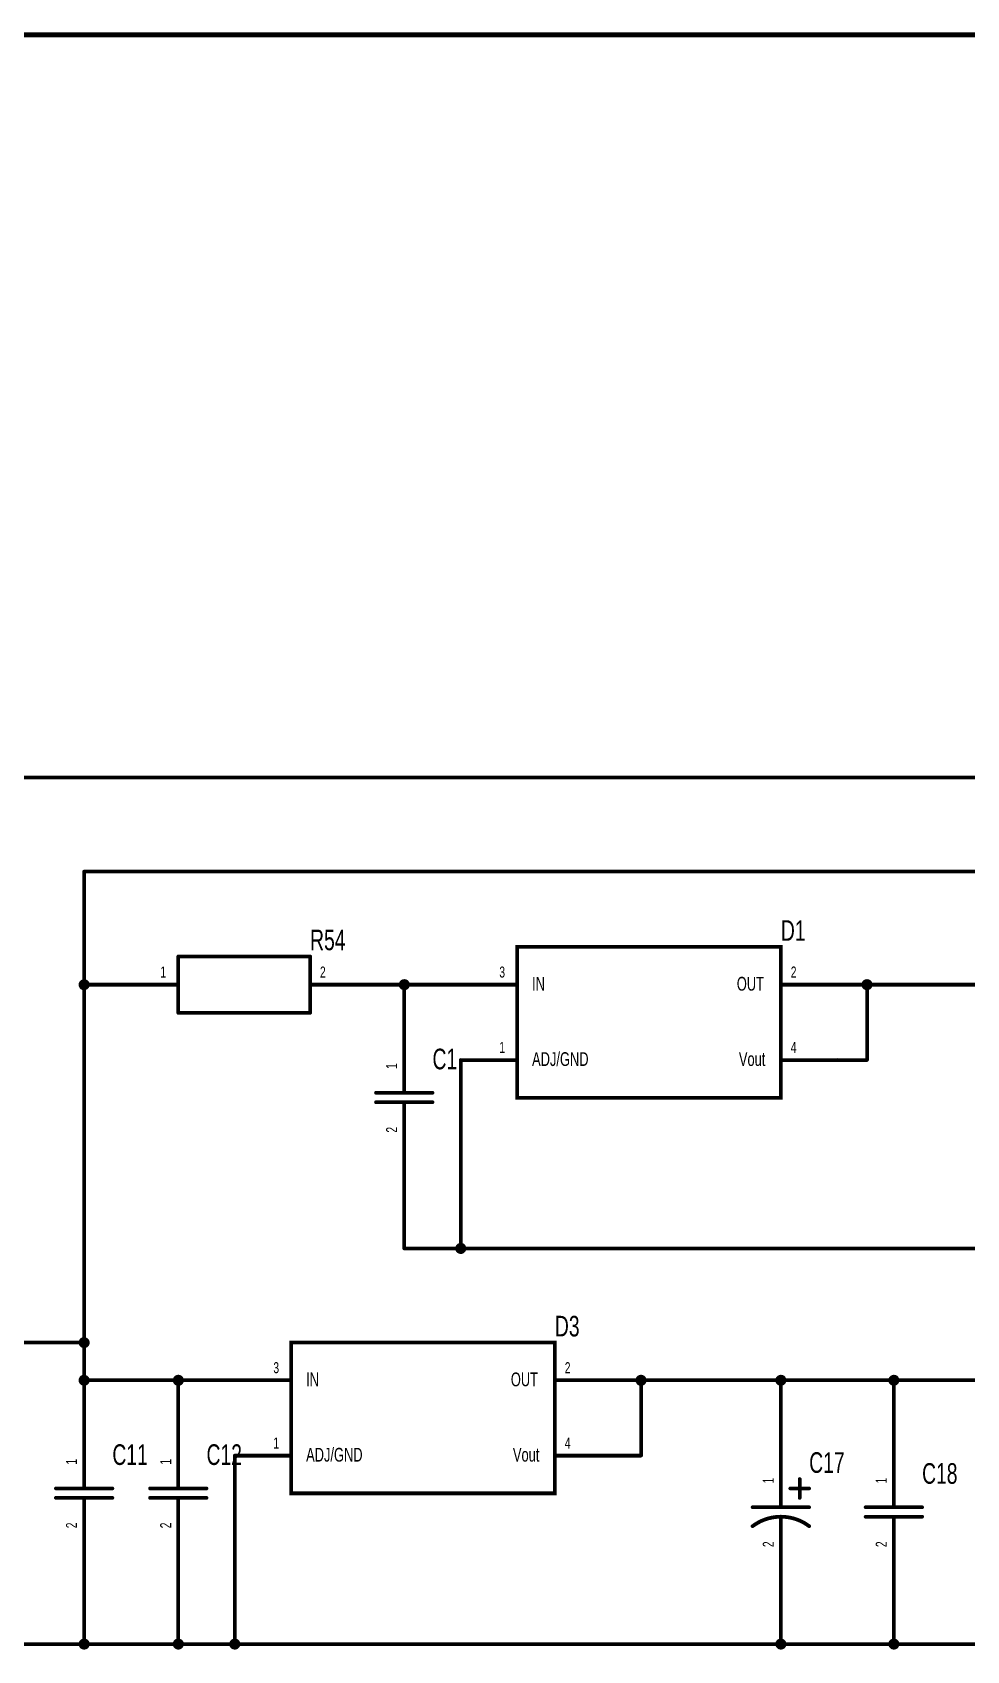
# Model space of a CAD drawing. Extents: x -4.5 to 18.4, y -0.7 to 15.5.
# Drawn here: x 3.612 to 6.093, y 11.163 to 15.458 of the extents above; entities that cross this region are included whole.
import ezdxf
from ezdxf.enums import TextEntityAlignment as Align

# ---------------------------------------------------------------- set-up
doc = ezdxf.new("R2010")
doc.units = 0
doc.header["$MEASUREMENT"] = 0
for name, color, linetype in [('Element', 253, 'Continuous'), ('Net', 50, 'Continuous'), ('Pin', 50, 'Continuous'), ('Titles', 253, 'Continuous')]:
    doc.layers.add(name, color=color, linetype=linetype)

msp = doc.modelspace()

# ---------------------------------------------------------------- linework, layer by layer
at = {"layer": 'Element', "linetype": 'Continuous'}
for points, const_width in [([(4.9, 13.0304), (5.6, 13.0304), (5.6, 12.6304), (4.9, 12.6304), (4.9, 13.0304)], 0.0098), ([(4, 12.8554), (4, 13.0054)], 0.0098), ([(4, 13.0054), (4.35, 13.0054)], 0.0098), ([(4.35, 13.0054), (4.35, 12.8554)], 0.0098), ([(4, 12.8554), (4.35, 12.8554)], 0.0098), ([(4.6, 12.6804), (4.6, 12.6434)], 0.0098), ([(4.525, 12.6434), (4.675, 12.6434)], 0.0098), ([(4.525, 12.6184), (4.675, 12.6184)], 0.0098), ([(4.6, 12.6184), (4.6, 12.5804)], 0.0098), ([(4.3, 11.9804), (5, 11.9804), (5, 11.5804), (4.3, 11.5804), (4.3, 11.9804)], 0.0098), ([(3.675, 11.5934), (3.825, 11.5934)], 0.0098), ([(3.75, 11.6304), (3.75, 11.5934)], 0.0098), ([(3.925, 11.5934), (4.075, 11.5934)], 0.0098), ([(4, 11.6304), (4, 11.5934)], 0.0098), ([(5.625, 11.5934), (5.675, 11.5934)], 0.0098), ([(5.65, 11.6184), (5.65, 11.5684)], 0.0098), ([(3.675, 11.5684), (3.825, 11.5684)], 0.0098), ([(3.75, 11.5684), (3.75, 11.5304)], 0.0098), ([(3.925, 11.5684), (4.075, 11.5684)], 0.0098), ([(4, 11.5684), (4, 11.5304)], 0.0098), ([(5.6, 11.5804), (5.6, 11.5434)], 0.0098), ([(5.9, 11.5804), (5.9, 11.5434)], 0.0098), ([(5.6752, 11.4932), (5.6686, 11.4978), (5.6617, 11.5021), (5.6546, 11.5058), (5.6472, 11.5091), (5.6397, 11.5119), (5.6319, 11.5142), (5.6241, 11.516), (5.6161, 11.5173), (5.6081, 11.5181), (5.6, 11.5184), (5.5919, 11.5181), (5.5839, 11.5173), (5.5759, 11.516), (5.5681, 11.5142), (5.5603, 11.5119), (5.5528, 11.5091), (5.5454, 11.5058), (5.5383, 11.502), (5.5314, 11.4978), (5.5248, 11.4932)], 0.01), ([(5.525, 11.5434), (5.675, 11.5434)], 0.0098), ([(5.6, 11.5184), (5.6, 11.4804)], 0.0098), ([(5.825, 11.5434), (5.975, 11.5434)], 0.0098), ([(5.825, 11.5184), (5.975, 11.5184)], 0.0098), ([(5.9, 11.5184), (5.9, 11.4804)], 0.0098)]:
    msp.add_lwpolyline(points, dxfattribs=dict(at, const_width=const_width))
for points, const_width in [([(3.9975, 13.0054, 1), (4.0025, 13.0054, 1), (3.9975, 13.0054, 1)], 0.0049), ([(3.9975, 13.0054, 1), (4.0025, 13.0054, 1), (3.9975, 13.0054, 1)], 0.0049), ([(4.3475, 13.0054, 1), (4.3525, 13.0054, 1), (4.3475, 13.0054, 1)], 0.0049), ([(4.3475, 13.0054, 1), (4.3525, 13.0054, 1), (4.3475, 13.0054, 1)], 0.0049), ([(3.9975, 12.8554, 1), (4.0025, 12.8554, 1), (3.9975, 12.8554, 1)], 0.0049), ([(3.9975, 12.8554, 1), (4.0025, 12.8554, 1), (3.9975, 12.8554, 1)], 0.0049), ([(4.3475, 12.8554, 1), (4.3525, 12.8554, 1), (4.3475, 12.8554, 1)], 0.0049), ([(4.3475, 12.8554, 1), (4.3525, 12.8554, 1), (4.3475, 12.8554, 1)], 0.0049), ([(4.5975, 12.6804, 1), (4.6025, 12.6804, 1), (4.5975, 12.6804, 1)], 0.0049), ([(4.5225, 12.6434, 1), (4.5275, 12.6434, 1), (4.5225, 12.6434, 1)], 0.0049), ([(4.5975, 12.6434, 1), (4.6025, 12.6434, 1), (4.5975, 12.6434, 1)], 0.0049), ([(4.6725, 12.6434, 1), (4.6775, 12.6434, 1), (4.6725, 12.6434, 1)], 0.0049), ([(4.5225, 12.6184, 1), (4.5275, 12.6184, 1), (4.5225, 12.6184, 1)], 0.0049), ([(4.5975, 12.6184, 1), (4.6025, 12.6184, 1), (4.5975, 12.6184, 1)], 0.0049), ([(4.5975, 12.5804, 1), (4.6025, 12.5804, 1), (4.5975, 12.5804, 1)], 0.0049), ([(4.6725, 12.6184, 1), (4.6775, 12.6184, 1), (4.6725, 12.6184, 1)], 0.0049), ([(3.6725, 11.5934, 1), (3.6775, 11.5934, 1), (3.6725, 11.5934, 1)], 0.0049), ([(3.7475, 11.6304, 1), (3.7525, 11.6304, 1), (3.7475, 11.6304, 1)], 0.0049), ([(3.7475, 11.5934, 1), (3.7525, 11.5934, 1), (3.7475, 11.5934, 1)], 0.0049), ([(3.8225, 11.5934, 1), (3.8275, 11.5934, 1), (3.8225, 11.5934, 1)], 0.0049), ([(3.9225, 11.5934, 1), (3.9275, 11.5934, 1), (3.9225, 11.5934, 1)], 0.0049), ([(3.9975, 11.6304, 1), (4.0025, 11.6304, 1), (3.9975, 11.6304, 1)], 0.0049), ([(3.9975, 11.5934, 1), (4.0025, 11.5934, 1), (3.9975, 11.5934, 1)], 0.0049), ([(4.0725, 11.5934, 1), (4.0775, 11.5934, 1), (4.0725, 11.5934, 1)], 0.0049), ([(5.6225, 11.5934, 1), (5.6275, 11.5934, 1), (5.6225, 11.5934, 1)], 0.0049), ([(5.6475, 11.6184, 1), (5.6525, 11.6184, 1), (5.6475, 11.6184, 1)], 0.0049), ([(5.6725, 11.5934, 1), (5.6775, 11.5934, 1), (5.6725, 11.5934, 1)], 0.0049), ([(3.6725, 11.5684, 1), (3.6775, 11.5684, 1), (3.6725, 11.5684, 1)], 0.0049), ([(3.7475, 11.5684, 1), (3.7525, 11.5684, 1), (3.7475, 11.5684, 1)], 0.0049), ([(3.8225, 11.5684, 1), (3.8275, 11.5684, 1), (3.8225, 11.5684, 1)], 0.0049), ([(3.9225, 11.5684, 1), (3.9275, 11.5684, 1), (3.9225, 11.5684, 1)], 0.0049), ([(3.9975, 11.5684, 1), (4.0025, 11.5684, 1), (3.9975, 11.5684, 1)], 0.0049), ([(4.0725, 11.5684, 1), (4.0775, 11.5684, 1), (4.0725, 11.5684, 1)], 0.0049), ([(5.5975, 11.5804, 1), (5.6025, 11.5804, 1), (5.5975, 11.5804, 1)], 0.0049), ([(5.6475, 11.5684, 1), (5.6525, 11.5684, 1), (5.6475, 11.5684, 1)], 0.0049), ([(5.8975, 11.5804, 1), (5.9025, 11.5804, 1), (5.8975, 11.5804, 1)], 0.0049), ([(3.7475, 11.5304, 1), (3.7525, 11.5304, 1), (3.7475, 11.5304, 1)], 0.0049), ([(3.9975, 11.5304, 1), (4.0025, 11.5304, 1), (3.9975, 11.5304, 1)], 0.0049), ([(5.5225, 11.5434, 1), (5.5275, 11.5434, 1), (5.5225, 11.5434, 1)], 0.0049), ([(5.5975, 11.5434, 1), (5.6025, 11.5434, 1), (5.5975, 11.5434, 1)], 0.0049), ([(5.5975, 11.5184, 1), (5.6025, 11.5184, 1), (5.5975, 11.5184, 1)], 0.0049), ([(5.6725, 11.5434, 1), (5.6775, 11.5434, 1), (5.6725, 11.5434, 1)], 0.0049), ([(5.8225, 11.5434, 1), (5.8275, 11.5434, 1), (5.8225, 11.5434, 1)], 0.0049), ([(5.8225, 11.5184, 1), (5.8275, 11.5184, 1), (5.8225, 11.5184, 1)], 0.0049), ([(5.8975, 11.5434, 1), (5.9025, 11.5434, 1), (5.8975, 11.5434, 1)], 0.0049), ([(5.8975, 11.5184, 1), (5.9025, 11.5184, 1), (5.8975, 11.5184, 1)], 0.0049), ([(5.9725, 11.5434, 1), (5.9775, 11.5434, 1), (5.9725, 11.5434, 1)], 0.0049), ([(5.9725, 11.5184, 1), (5.9775, 11.5184, 1), (5.9725, 11.5184, 1)], 0.0049), ([(5.5223, 11.4932, 1), (5.5273, 11.4932, 1), (5.5223, 11.4932, 1)], 0.005), ([(5.5975, 11.4804, 1), (5.6025, 11.4804, 1), (5.5975, 11.4804, 1)], 0.0049), ([(5.6727, 11.4932, 1), (5.6777, 11.4932, 1), (5.6727, 11.4932, 1)], 0.005), ([(5.8975, 11.4804, 1), (5.9025, 11.4804, 1), (5.8975, 11.4804, 1)], 0.0049)]:
    msp.add_lwpolyline(points, format="xyb", dxfattribs=dict(at, const_width=const_width))
at = {"layer": 'Net', "linetype": 'Continuous', "const_width": 0.0098}
for points in [[(0.95, 13.4804), (7.5106, 13.4804)], [(3.75, 11.9804), (3.75, 13.2304)], [(3.75, 13.2304), (7.5106, 13.2304)], [(3.7402, 12.9304), (3.7406, 12.9273), (3.742, 12.9246), (3.7442, 12.9224), (3.747, 12.921), (3.75, 12.9205), (3.753, 12.921), (3.7558, 12.9224), (3.758, 12.9246), (3.7594, 12.9273), (3.7598, 12.9304), (3.7594, 12.9334), (3.758, 12.9361), (3.7558, 12.9383), (3.753, 12.9397), (3.75, 12.9402), (3.747, 12.9397), (3.7442, 12.9383), (3.742, 12.9361), (3.7406, 12.9334), (3.7402, 12.9304)], [(3.85, 12.9304), (3.75, 12.9304)], [(4.5, 12.9304), (4.75, 12.9304)], [(4.5902, 12.9304), (4.5906, 12.9273), (4.592, 12.9246), (4.5942, 12.9224), (4.597, 12.921), (4.6, 12.9205), (4.603, 12.921), (4.6058, 12.9224), (4.608, 12.9246), (4.6094, 12.9273), (4.6098, 12.9304), (4.6094, 12.9334), (4.608, 12.9361), (4.6058, 12.9383), (4.603, 12.9397), (4.6, 12.9402), (4.597, 12.9397), (4.5942, 12.9383), (4.592, 12.9361), (4.5906, 12.9334), (4.5902, 12.9304)], [(4.6, 12.8304), (4.6, 12.9304)], [(5.8287, 12.9304), (5.75, 12.9304)], [(5.8189, 12.9304), (5.8194, 12.9273), (5.8208, 12.9246), (5.823, 12.9224), (5.8257, 12.921), (5.8287, 12.9205), (5.8318, 12.921), (5.8345, 12.9224), (5.8367, 12.9246), (5.8381, 12.9273), (5.8386, 12.9304), (5.8381, 12.9334), (5.8367, 12.9361), (5.8345, 12.9383), (5.8318, 12.9397), (5.8287, 12.9402), (5.8257, 12.9397), (5.823, 12.9383), (5.8208, 12.9361), (5.8194, 12.9334), (5.8189, 12.9304)], [(5.8287, 12.7304), (5.8287, 12.9304)], [(6.2, 12.9304), (5.8287, 12.9304)], [(4.75, 12.2304), (4.75, 12.7304)], [(5.75, 12.7304), (5.8287, 12.7304)], [(4.6, 12.4304), (4.6, 12.2304)], [(4.7402, 12.2304), (4.7406, 12.2273), (4.742, 12.2246), (4.7442, 12.2224), (4.747, 12.221), (4.75, 12.2205), (4.753, 12.221), (4.7558, 12.2224), (4.758, 12.2246), (4.7594, 12.2273), (4.7598, 12.2304), (4.7594, 12.2334), (4.758, 12.2361), (4.7558, 12.2383), (4.753, 12.2397), (4.75, 12.2402), (4.747, 12.2397), (4.7442, 12.2383), (4.742, 12.2361), (4.7406, 12.2334), (4.7402, 12.2304)], [(4.6, 12.2304), (4.75, 12.2304)], [(4.75, 12.2304), (4.75, 12.2304)], [(4.75, 12.2304), (4.75, 12.2304)], [(4.75, 12.2304), (6.2, 12.2304)], [(3.2, 11.9804), (3.75, 11.9804)], [(3.7402, 11.9804), (3.7406, 11.9773), (3.742, 11.9746), (3.7442, 11.9724), (3.747, 11.971), (3.75, 11.9705), (3.753, 11.971), (3.7558, 11.9724), (3.758, 11.9746), (3.7594, 11.9773), (3.7598, 11.9804), (3.7594, 11.9834), (3.758, 11.9861), (3.7558, 11.9883), (3.753, 11.9897), (3.75, 11.9902), (3.747, 11.9897), (3.7442, 11.9883), (3.742, 11.9861), (3.7406, 11.9834), (3.7402, 11.9804)], [(3.75, 11.9804), (3.75, 11.7804)], [(3.7402, 11.8804), (3.7406, 11.8773), (3.742, 11.8746), (3.7442, 11.8724), (3.747, 11.871), (3.75, 11.8705), (3.753, 11.871), (3.7558, 11.8724), (3.758, 11.8746), (3.7594, 11.8773), (3.7598, 11.8804), (3.7594, 11.8834), (3.758, 11.8861), (3.7558, 11.8883), (3.753, 11.8897), (3.75, 11.8902), (3.747, 11.8897), (3.7442, 11.8883), (3.742, 11.8861), (3.7406, 11.8834), (3.7402, 11.8804)], [(4, 11.8804), (3.75, 11.8804)], [(3.9902, 11.8804), (3.9906, 11.8773), (3.992, 11.8746), (3.9942, 11.8724), (3.997, 11.871), (4, 11.8705), (4.003, 11.871), (4.0058, 11.8724), (4.008, 11.8746), (4.0094, 11.8773), (4.0098, 11.8804), (4.0094, 11.8834), (4.008, 11.8861), (4.0058, 11.8883), (4.003, 11.8897), (4, 11.8902), (3.997, 11.8897), (3.9942, 11.8883), (3.992, 11.8861), (3.9906, 11.8834), (3.9902, 11.8804)], [(4.15, 11.8804), (4, 11.8804)], [(4, 11.8804), (4, 11.7804)], [(4, 11.8804), (4, 11.8804)], [(4, 11.8804), (4, 11.8804)], [(5.2287, 11.8804), (5.15, 11.8804)], [(5.2189, 11.8804), (5.2194, 11.8773), (5.2208, 11.8746), (5.223, 11.8724), (5.2257, 11.871), (5.2287, 11.8705), (5.2318, 11.871), (5.2345, 11.8724), (5.2367, 11.8746), (5.2381, 11.8773), (5.2386, 11.8804), (5.2381, 11.8834), (5.2367, 11.8861), (5.2345, 11.8883), (5.2318, 11.8897), (5.2287, 11.8902), (5.2257, 11.8897), (5.223, 11.8883), (5.2208, 11.8861), (5.2194, 11.8834), (5.2189, 11.8804)], [(5.2287, 11.6804), (5.2287, 11.8804)], [(5.2287, 11.8804), (5.6, 11.8804)], [(5.5902, 11.8804), (5.5906, 11.8773), (5.592, 11.8746), (5.5942, 11.8724), (5.597, 11.871), (5.6, 11.8705), (5.603, 11.871), (5.6058, 11.8724), (5.608, 11.8746), (5.6094, 11.8773), (5.6098, 11.8804), (5.6094, 11.8834), (5.608, 11.8861), (5.6058, 11.8883), (5.603, 11.8897), (5.6, 11.8902), (5.597, 11.8897), (5.5942, 11.8883), (5.592, 11.8861), (5.5906, 11.8834), (5.5902, 11.8804)], [(5.6, 11.7304), (5.6, 11.8804)], [(5.6, 11.8804), (6.2, 11.8804)], [(5.8902, 11.8804), (5.8906, 11.8773), (5.892, 11.8746), (5.8942, 11.8724), (5.897, 11.871), (5.9, 11.8705), (5.903, 11.871), (5.9058, 11.8724), (5.908, 11.8746), (5.9094, 11.8773), (5.9098, 11.8804), (5.9094, 11.8834), (5.908, 11.8861), (5.9058, 11.8883), (5.903, 11.8897), (5.9, 11.8902), (5.897, 11.8897), (5.8942, 11.8883), (5.892, 11.8861), (5.8906, 11.8834), (5.8902, 11.8804)], [(5.9, 11.7304), (5.9, 11.8804)], [(4.15, 11.6804), (4.15, 11.1804)], [(5.15, 11.6804), (5.2287, 11.6804)], [(3.75, 11.3804), (3.75, 11.1804)], [(4, 11.3804), (4, 11.1804)], [(5.6, 11.3304), (5.6, 11.1804)], [(5.9, 11.3304), (5.9, 11.1804)], [(6.2, 11.1804), (0.95, 11.1804)], [(3.7402, 11.1804), (3.7406, 11.1773), (3.742, 11.1746), (3.7442, 11.1724), (3.747, 11.171), (3.75, 11.1705), (3.753, 11.171), (3.7558, 11.1724), (3.758, 11.1746), (3.7594, 11.1773), (3.7598, 11.1804), (3.7594, 11.1834), (3.758, 11.1861), (3.7558, 11.1883), (3.753, 11.1897), (3.75, 11.1902), (3.747, 11.1897), (3.7442, 11.1883), (3.742, 11.1861), (3.7406, 11.1834), (3.7402, 11.1804)], [(3.9902, 11.1804), (3.9906, 11.1773), (3.992, 11.1746), (3.9942, 11.1724), (3.997, 11.171), (4, 11.1705), (4.003, 11.171), (4.0058, 11.1724), (4.008, 11.1746), (4.0094, 11.1773), (4.0098, 11.1804), (4.0094, 11.1834), (4.008, 11.1861), (4.0058, 11.1883), (4.003, 11.1897), (4, 11.1902), (3.997, 11.1897), (3.9942, 11.1883), (3.992, 11.1861), (3.9906, 11.1834), (3.9902, 11.1804)], [(4.1402, 11.1804), (4.1406, 11.1773), (4.142, 11.1746), (4.1442, 11.1724), (4.147, 11.171), (4.15, 11.1705), (4.153, 11.171), (4.1558, 11.1724), (4.158, 11.1746), (4.1594, 11.1773), (4.1598, 11.1804), (4.1594, 11.1834), (4.158, 11.1861), (4.1558, 11.1883), (4.153, 11.1897), (4.15, 11.1902), (4.147, 11.1897), (4.1442, 11.1883), (4.142, 11.1861), (4.1406, 11.1834), (4.1402, 11.1804)], [(5.5902, 11.1804), (5.5906, 11.1773), (5.592, 11.1746), (5.5942, 11.1724), (5.597, 11.171), (5.6, 11.1705), (5.603, 11.171), (5.6058, 11.1724), (5.608, 11.1746), (5.6094, 11.1773), (5.6098, 11.1804), (5.6094, 11.1834), (5.608, 11.1861), (5.6058, 11.1883), (5.603, 11.1897), (5.6, 11.1902), (5.597, 11.1897), (5.5942, 11.1883), (5.592, 11.1861), (5.5906, 11.1834), (5.5902, 11.1804)], [(5.8902, 11.1804), (5.8906, 11.1773), (5.892, 11.1746), (5.8942, 11.1724), (5.897, 11.171), (5.9, 11.1705), (5.903, 11.171), (5.9058, 11.1724), (5.908, 11.1746), (5.9094, 11.1773), (5.9098, 11.1804), (5.9094, 11.1834), (5.908, 11.1861), (5.9058, 11.1883), (5.903, 11.1897), (5.9, 11.1902), (5.897, 11.1897), (5.8942, 11.1883), (5.892, 11.1861), (5.8906, 11.1834), (5.8902, 11.1804)]]:
    msp.add_lwpolyline(points, dxfattribs=at)
at = {"layer": 'Net', "linetype": 'Continuous', "const_width": 0.0049}
for points in [[(3.7475, 13.2304, 1), (3.7525, 13.2304, 1), (3.7475, 13.2304, 1)], [(3.7475, 13.2304, 1), (3.7525, 13.2304, 1), (3.7475, 13.2304, 1)], [(3.7377, 12.9304, 1), (3.7426, 12.9304, 1), (3.7377, 12.9304, 1)], [(3.7475, 12.9304, 1), (3.7525, 12.9304, 1), (3.7475, 12.9304, 1)], [(3.8475, 12.9304, 1), (3.8525, 12.9304, 1), (3.8475, 12.9304, 1)], [(4.4975, 12.9304, 1), (4.5025, 12.9304, 1), (4.4975, 12.9304, 1)], [(4.5877, 12.9304, 1), (4.5926, 12.9304, 1), (4.5877, 12.9304, 1)], [(4.5975, 12.9304, 1), (4.6025, 12.9304, 1), (4.5975, 12.9304, 1)], [(4.7475, 12.9304, 1), (4.7525, 12.9304, 1), (4.7475, 12.9304, 1)], [(5.7475, 12.9304, 1), (5.7525, 12.9304, 1), (5.7475, 12.9304, 1)], [(5.8164, 12.9304, 1), (5.8214, 12.9304, 1), (5.8164, 12.9304, 1)], [(5.8263, 12.9304, 1), (5.8312, 12.9304, 1), (5.8263, 12.9304, 1)], [(5.8263, 12.9304, 1), (5.8312, 12.9304, 1), (5.8263, 12.9304, 1)], [(5.8263, 12.9304, 1), (5.8312, 12.9304, 1), (5.8263, 12.9304, 1)], [(4.5975, 12.8304, 1), (4.6025, 12.8304, 1), (4.5975, 12.8304, 1)], [(4.7475, 12.7304, 1), (4.7525, 12.7304, 1), (4.7475, 12.7304, 1)], [(5.7475, 12.7304, 1), (5.7525, 12.7304, 1), (5.7475, 12.7304, 1)], [(5.8263, 12.7304, 1), (5.8312, 12.7304, 1), (5.8263, 12.7304, 1)], [(5.8263, 12.7304, 1), (5.8312, 12.7304, 1), (5.8263, 12.7304, 1)], [(4.5975, 12.4304, 1), (4.6025, 12.4304, 1), (4.5975, 12.4304, 1)], [(4.5975, 12.2304, 1), (4.6025, 12.2304, 1), (4.5975, 12.2304, 1)], [(4.5975, 12.2304, 1), (4.6025, 12.2304, 1), (4.5975, 12.2304, 1)], [(4.7377, 12.2304, 1), (4.7426, 12.2304, 1), (4.7377, 12.2304, 1)], [(4.7475, 12.2304, 1), (4.7525, 12.2304, 1), (4.7475, 12.2304, 1)], [(4.7475, 12.2304, 1), (4.7525, 12.2304, 1), (4.7475, 12.2304, 1)], [(4.7475, 12.2304, 1), (4.7525, 12.2304, 1), (4.7475, 12.2304, 1)], [(4.7475, 12.2304, 1), (4.7525, 12.2304, 1), (4.7475, 12.2304, 1)], [(4.7475, 12.2304, 1), (4.7525, 12.2304, 1), (4.7475, 12.2304, 1)], [(3.7377, 11.9804, 1), (3.7426, 11.9804, 1), (3.7377, 11.9804, 1)], [(3.7475, 11.9804, 1), (3.7525, 11.9804, 1), (3.7475, 11.9804, 1)], [(3.7475, 11.9804, 1), (3.7525, 11.9804, 1), (3.7475, 11.9804, 1)], [(3.7475, 11.9804, 1), (3.7525, 11.9804, 1), (3.7475, 11.9804, 1)], [(3.7377, 11.8804, 1), (3.7426, 11.8804, 1), (3.7377, 11.8804, 1)], [(3.7475, 11.8804, 1), (3.7525, 11.8804, 1), (3.7475, 11.8804, 1)], [(3.9877, 11.8804, 1), (3.9926, 11.8804, 1), (3.9877, 11.8804, 1)], [(3.9975, 11.8804, 1), (4.0025, 11.8804, 1), (3.9975, 11.8804, 1)], [(3.9975, 11.8804, 1), (4.0025, 11.8804, 1), (3.9975, 11.8804, 1)], [(3.9975, 11.8804, 1), (4.0025, 11.8804, 1), (3.9975, 11.8804, 1)], [(3.9975, 11.8804, 1), (4.0025, 11.8804, 1), (3.9975, 11.8804, 1)], [(3.9975, 11.8804, 1), (4.0025, 11.8804, 1), (3.9975, 11.8804, 1)], [(4.1475, 11.8804, 1), (4.1525, 11.8804, 1), (4.1475, 11.8804, 1)], [(5.1475, 11.8804, 1), (5.1525, 11.8804, 1), (5.1475, 11.8804, 1)], [(5.2164, 11.8804, 1), (5.2214, 11.8804, 1), (5.2164, 11.8804, 1)], [(5.2263, 11.8804, 1), (5.2312, 11.8804, 1), (5.2263, 11.8804, 1)], [(5.2263, 11.8804, 1), (5.2312, 11.8804, 1), (5.2263, 11.8804, 1)], [(5.2263, 11.8804, 1), (5.2312, 11.8804, 1), (5.2263, 11.8804, 1)], [(5.5877, 11.8804, 1), (5.5926, 11.8804, 1), (5.5877, 11.8804, 1)], [(5.5975, 11.8804, 1), (5.6025, 11.8804, 1), (5.5975, 11.8804, 1)], [(5.5975, 11.8804, 1), (5.6025, 11.8804, 1), (5.5975, 11.8804, 1)], [(5.5975, 11.8804, 1), (5.6025, 11.8804, 1), (5.5975, 11.8804, 1)], [(5.8877, 11.8804, 1), (5.8926, 11.8804, 1), (5.8877, 11.8804, 1)], [(5.8975, 11.8804, 1), (5.9025, 11.8804, 1), (5.8975, 11.8804, 1)], [(3.7475, 11.7804, 1), (3.7525, 11.7804, 1), (3.7475, 11.7804, 1)], [(3.9975, 11.7804, 1), (4.0025, 11.7804, 1), (3.9975, 11.7804, 1)], [(5.5975, 11.7304, 1), (5.6025, 11.7304, 1), (5.5975, 11.7304, 1)], [(5.8975, 11.7304, 1), (5.9025, 11.7304, 1), (5.8975, 11.7304, 1)], [(4.1475, 11.6804, 1), (4.1525, 11.6804, 1), (4.1475, 11.6804, 1)], [(5.1475, 11.6804, 1), (5.1525, 11.6804, 1), (5.1475, 11.6804, 1)], [(5.2263, 11.6804, 1), (5.2312, 11.6804, 1), (5.2263, 11.6804, 1)], [(5.2263, 11.6804, 1), (5.2312, 11.6804, 1), (5.2263, 11.6804, 1)], [(3.7475, 11.3804, 1), (3.7525, 11.3804, 1), (3.7475, 11.3804, 1)], [(3.9975, 11.3804, 1), (4.0025, 11.3804, 1), (3.9975, 11.3804, 1)], [(5.5975, 11.3304, 1), (5.6025, 11.3304, 1), (5.5975, 11.3304, 1)], [(5.8975, 11.3304, 1), (5.9025, 11.3304, 1), (5.8975, 11.3304, 1)], [(3.7377, 11.1804, 1), (3.7426, 11.1804, 1), (3.7377, 11.1804, 1)], [(3.7475, 11.1804, 1), (3.7525, 11.1804, 1), (3.7475, 11.1804, 1)], [(3.9877, 11.1804, 1), (3.9926, 11.1804, 1), (3.9877, 11.1804, 1)], [(3.9975, 11.1804, 1), (4.0025, 11.1804, 1), (3.9975, 11.1804, 1)], [(4.1377, 11.1804, 1), (4.1426, 11.1804, 1), (4.1377, 11.1804, 1)], [(4.1475, 11.1804, 1), (4.1525, 11.1804, 1), (4.1475, 11.1804, 1)], [(5.5877, 11.1804, 1), (5.5926, 11.1804, 1), (5.5877, 11.1804, 1)], [(5.5975, 11.1804, 1), (5.6025, 11.1804, 1), (5.5975, 11.1804, 1)], [(5.8877, 11.1804, 1), (5.8926, 11.1804, 1), (5.8877, 11.1804, 1)], [(5.8975, 11.1804, 1), (5.9025, 11.1804, 1), (5.8975, 11.1804, 1)]]:
    msp.add_lwpolyline(points, format="xyb", dxfattribs=at)
at = {"layer": 'Pin', "linetype": 'Continuous', "const_width": 0.0049}
for points in [[(3.8475, 12.9304, 1), (3.8525, 12.9304, 1), (3.8475, 12.9304, 1)], [(3.9975, 12.9304, 1), (4.0025, 12.9304, 1), (3.9975, 12.9304, 1)], [(4.3475, 12.9304, 1), (4.3525, 12.9304, 1), (4.3475, 12.9304, 1)], [(4.4975, 12.9304, 1), (4.5025, 12.9304, 1), (4.4975, 12.9304, 1)], [(4.7475, 12.9304, 1), (4.7525, 12.9304, 1), (4.7475, 12.9304, 1)], [(4.8975, 12.9304, 1), (4.9025, 12.9304, 1), (4.8975, 12.9304, 1)], [(5.5975, 12.9304, 1), (5.6025, 12.9304, 1), (5.5975, 12.9304, 1)], [(5.7475, 12.9304, 1), (5.7525, 12.9304, 1), (5.7475, 12.9304, 1)], [(4.5975, 12.8304, 1), (4.6025, 12.8304, 1), (4.5975, 12.8304, 1)], [(4.7475, 12.7304, 1), (4.7525, 12.7304, 1), (4.7475, 12.7304, 1)], [(4.8975, 12.7304, 1), (4.9025, 12.7304, 1), (4.8975, 12.7304, 1)], [(5.5975, 12.7304, 1), (5.6025, 12.7304, 1), (5.5975, 12.7304, 1)], [(5.7475, 12.7304, 1), (5.7525, 12.7304, 1), (5.7475, 12.7304, 1)], [(4.5975, 12.6804, 1), (4.6025, 12.6804, 1), (4.5975, 12.6804, 1)], [(4.5975, 12.5804, 1), (4.6025, 12.5804, 1), (4.5975, 12.5804, 1)], [(4.5975, 12.4304, 1), (4.6025, 12.4304, 1), (4.5975, 12.4304, 1)], [(4.1475, 11.8804, 1), (4.1525, 11.8804, 1), (4.1475, 11.8804, 1)], [(4.2975, 11.8804, 1), (4.3025, 11.8804, 1), (4.2975, 11.8804, 1)], [(4.9975, 11.8804, 1), (5.0025, 11.8804, 1), (4.9975, 11.8804, 1)], [(5.1475, 11.8804, 1), (5.1525, 11.8804, 1), (5.1475, 11.8804, 1)], [(3.7475, 11.7804, 1), (3.7525, 11.7804, 1), (3.7475, 11.7804, 1)], [(3.9975, 11.7804, 1), (4.0025, 11.7804, 1), (3.9975, 11.7804, 1)], [(5.5975, 11.7304, 1), (5.6025, 11.7304, 1), (5.5975, 11.7304, 1)], [(5.8975, 11.7304, 1), (5.9025, 11.7304, 1), (5.8975, 11.7304, 1)], [(4.1475, 11.6804, 1), (4.1525, 11.6804, 1), (4.1475, 11.6804, 1)], [(4.2975, 11.6804, 1), (4.3025, 11.6804, 1), (4.2975, 11.6804, 1)], [(4.9975, 11.6804, 1), (5.0025, 11.6804, 1), (4.9975, 11.6804, 1)], [(5.1475, 11.6804, 1), (5.1525, 11.6804, 1), (5.1475, 11.6804, 1)], [(3.7475, 11.6304, 1), (3.7525, 11.6304, 1), (3.7475, 11.6304, 1)], [(3.9975, 11.6304, 1), (4.0025, 11.6304, 1), (3.9975, 11.6304, 1)], [(5.5975, 11.5804, 1), (5.6025, 11.5804, 1), (5.5975, 11.5804, 1)], [(5.8975, 11.5804, 1), (5.9025, 11.5804, 1), (5.8975, 11.5804, 1)], [(3.7475, 11.5304, 1), (3.7525, 11.5304, 1), (3.7475, 11.5304, 1)], [(3.9975, 11.5304, 1), (4.0025, 11.5304, 1), (3.9975, 11.5304, 1)], [(5.5975, 11.4804, 1), (5.6025, 11.4804, 1), (5.5975, 11.4804, 1)], [(5.8975, 11.4804, 1), (5.9025, 11.4804, 1), (5.8975, 11.4804, 1)], [(3.7475, 11.3804, 1), (3.7525, 11.3804, 1), (3.7475, 11.3804, 1)], [(3.9975, 11.3804, 1), (4.0025, 11.3804, 1), (3.9975, 11.3804, 1)], [(5.5975, 11.3304, 1), (5.6025, 11.3304, 1), (5.5975, 11.3304, 1)], [(5.8975, 11.3304, 1), (5.9025, 11.3304, 1), (5.8975, 11.3304, 1)]]:
    msp.add_lwpolyline(points, format="xyb", dxfattribs=at)
at = {"layer": 'Pin', "linetype": 'Continuous', "const_width": 0.0098}
for points in [[(4, 12.9304), (3.85, 12.9304)], [(4.35, 12.9304), (4.5, 12.9304)], [(4.9, 12.9304), (4.75, 12.9304)], [(5.6, 12.9304), (5.75, 12.9304)], [(4.6, 12.6804), (4.6, 12.8304)], [(4.9, 12.7304), (4.75, 12.7304)], [(5.6, 12.7304), (5.75, 12.7304)], [(4.6, 12.5804), (4.6, 12.4304)], [(4.3, 11.8804), (4.15, 11.8804)], [(5, 11.8804), (5.15, 11.8804)], [(3.75, 11.6304), (3.75, 11.7804)], [(4, 11.6304), (4, 11.7804)], [(5.6, 11.5804), (5.6, 11.7304)], [(5.9, 11.5804), (5.9, 11.7304)], [(4.3, 11.6804), (4.15, 11.6804)], [(5, 11.6804), (5.15, 11.6804)], [(3.75, 11.5304), (3.75, 11.3804)], [(4, 11.5304), (4, 11.3804)], [(5.6, 11.4804), (5.6, 11.3304)], [(5.9, 11.4804), (5.9, 11.3304)]]:
    msp.add_lwpolyline(points, dxfattribs=at)
at = {"layer": 'Titles', "linetype": 'Continuous', "const_width": 0.0131}
msp.add_lwpolyline([(18.3961, -0.6905), (-4.0055, -0.6905), (-4.0055, 15.4512), (18.3961, 15.4512), (18.3961, -0.6905)], dxfattribs=at)

# ---------------------------------------------------------------- texts
at = {"layer": 'Element', "width": 0.7}
for s, p in [('D1', (5.6, 13.0304)), ('R54', (4.35, 13.0054)), ('C1', (4.675, 12.6894)), ('D3', (5, 11.9804)), ('C11', (3.825, 11.6394)), ('C12', (4.075, 11.6394)), ('C17', (5.6752, 11.6184)), ('C18', (5.975, 11.5894))]:
    msp.add_text(s, height=0.0547, dxfattribs=at).set_placement(p, align=Align.BOTTOM_LEFT)
at = {"layer": 'Pin', "width": 0.7}
for s, height, p in [('1', 0.0292, (3.9524, 12.9785)), ('2', 0.0292, (4.3762, 12.9785)), ('3', 0.0292, (4.8524, 12.9785)), ('2', 0.0292, (5.6262, 12.9785)), ('IN', 0.0365, (4.9394, 12.9511)), ('OUT', 0.0365, (5.483, 12.9511)), ('1', 0.0292, (4.8524, 12.7785)), ('4', 0.0292, (5.6262, 12.7785)), ('ADJ/GND', 0.0365, (4.9394, 12.7511)), ('Vout', 0.0365, (5.4885, 12.7511)), ('3', 0.0292, (4.2524, 11.9285)), ('IN', 0.0365, (4.3394, 11.9011)), ('OUT', 0.0365, (4.883, 11.9011)), ('2', 0.0292, (5.0262, 11.9285)), ('1', 0.0292, (4.2524, 11.7285)), ('4', 0.0292, (5.0262, 11.7285)), ('ADJ/GND', 0.0365, (4.3394, 11.7011)), ('Vout', 0.0365, (4.8885, 11.7011))]:
    msp.add_text(s, height=height, dxfattribs=at).set_placement(p, align=Align.TOP_LEFT)
for s, p in [('1', (4.5519, 12.7066)), ('2', (4.5519, 12.5377)), ('1', (3.7019, 11.6566)), ('1', (3.9519, 11.6566)), ('1', (5.5519, 11.6066)), ('1', (5.8519, 11.6066)), ('2', (3.7019, 11.4877)), ('2', (3.9519, 11.4877)), ('2', (5.5519, 11.4377)), ('2', (5.8519, 11.4377))]:
    msp.add_text(s, height=0.0292, rotation=90, dxfattribs=at).set_placement(p, align=Align.TOP_LEFT)

doc.saveas('drawing.dxf')
